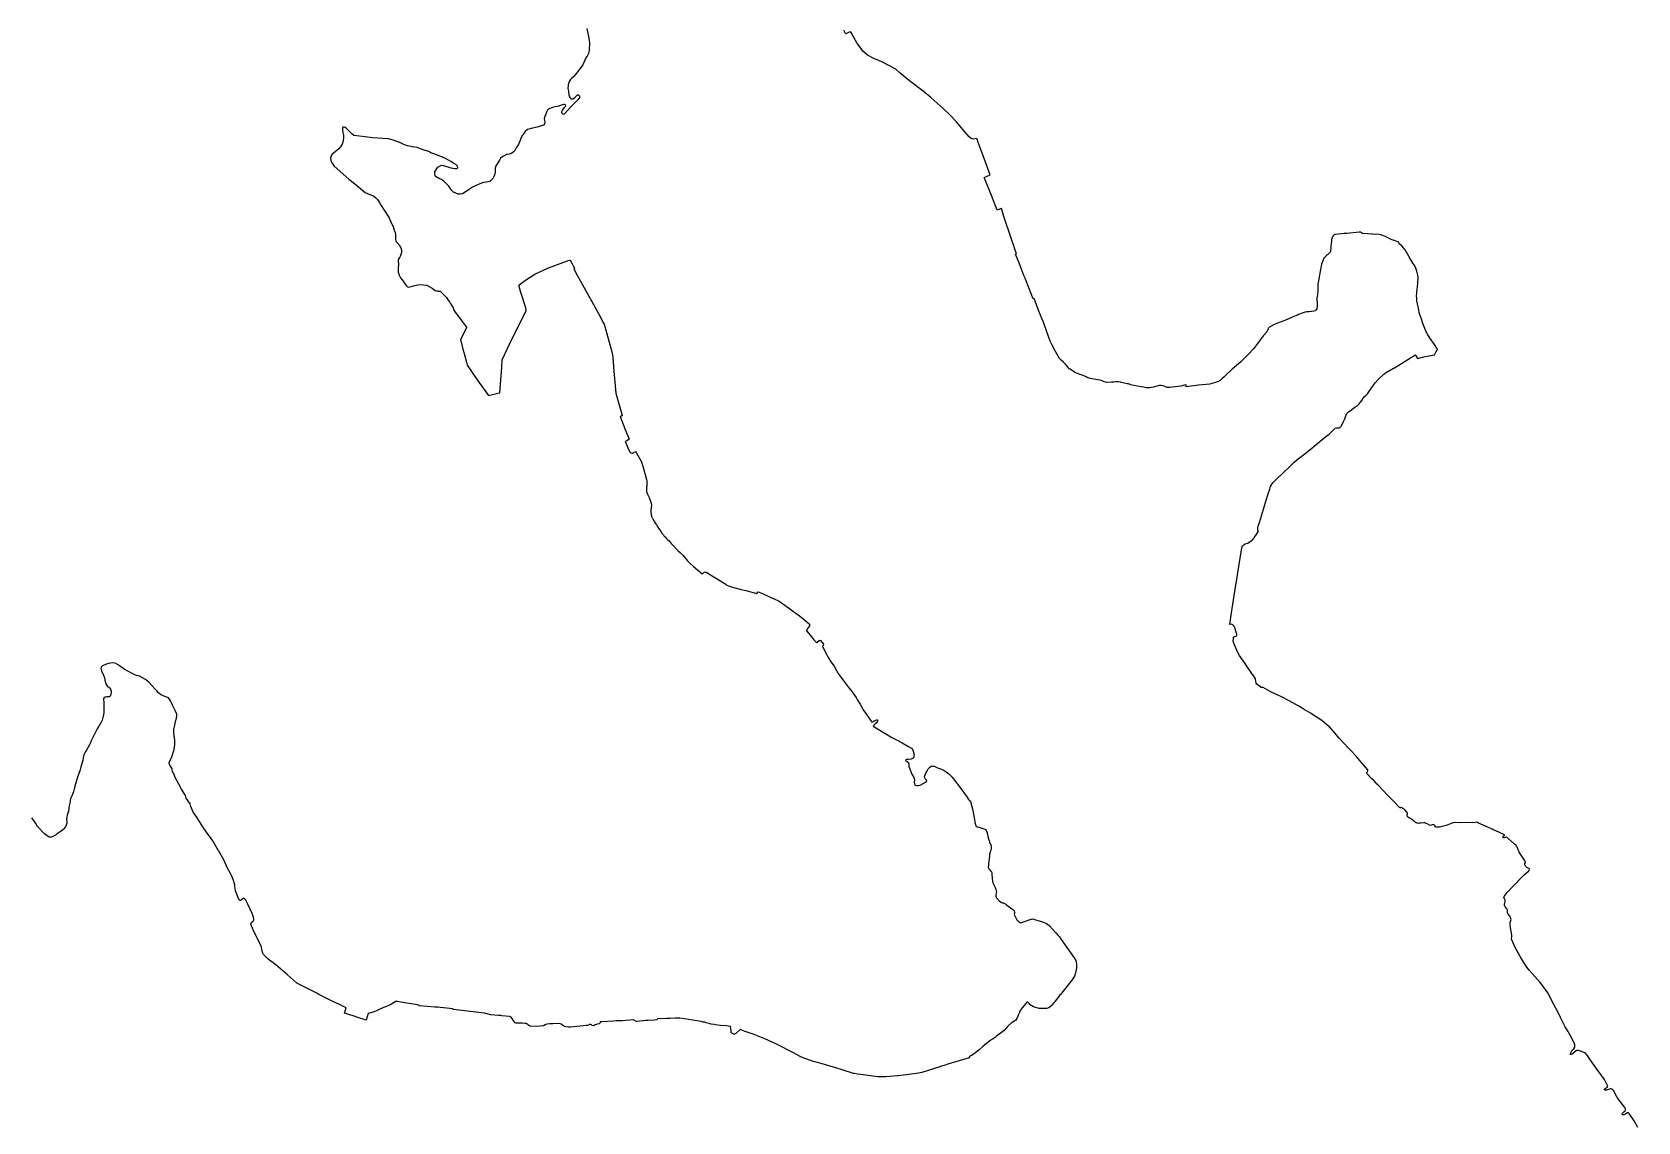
# Model space of a CAD drawing. Header units: inches. Extents: x 1341578 to 1502124, y 557203 to 748561.
# Drawn here: x 1472535 to 1475937, y 601090 to 603398 of the extents above; entities that cross this region are included whole.
import ezdxf

# ---------------------------------------------------------------- set-up
doc = ezdxf.new("R2010")
doc.units = ezdxf.units.IN
doc.header["$MEASUREMENT"] = 0
doc.layers.add('Zipcode', color=7, linetype='Continuous')

msp = doc.modelspace()

# ---------------------------------------------------------------- linework, layer by layer
at = {"layer": 'Zipcode'}
for points in [[(1473710.2, 603406.1), (1473712.2, 603396), (1473714, 603388.9), (1473715, 603381.1), (1473715.7, 603373.8), (1473715.4, 603361.2), (1473714.2, 603354.3), (1473711, 603347.5), (1473707.8, 603343.4), (1473705.9, 603338.9), (1473701.7, 603329.1), (1473696.3, 603321.2), (1473682.9, 603304.4), (1473678.1, 603300.3), (1473676.6, 603298.7), (1473675.5, 603297.5), (1473673.7, 603294.5), (1473671.8, 603290.8), (1473671.7, 603290.7), (1473670.5, 603285.9), (1473670.2, 603278.7), (1473671.1, 603273), (1473672.1, 603265.3), (1473673.8, 603260.8), (1473675, 603259), (1473676.1, 603257.9), (1473677.2, 603257.2), (1473678.8, 603256.7), (1473680.7, 603256.6), (1473682.3, 603257.4), (1473685.1, 603259.8), (1473688.9, 603263.9), (1473690.2, 603265.1), (1473691.7, 603265.5), (1473692.8, 603265.4), (1473694.1, 603264), (1473694.7, 603262.3), (1473694.7, 603259.6), (1473691.3, 603255.1), (1473676, 603239.4), (1473663.9, 603226), (1473662.1, 603224.6), (1473660.8, 603223.9), (1473659.7, 603224.3), (1473658, 603225.9), (1473657.3, 603228), (1473657.8, 603230.8), (1473658.7, 603232.7), (1473664, 603239), (1473665.1, 603240.5), (1473665.5, 603241.8), (1473665.4, 603242.9), (1473664.8, 603244), (1473663.5, 603244.8), (1473663, 603244.8), (1473661.7, 603244.9), (1473658.7, 603244.2), (1473655.8, 603243.2), (1473650.8, 603241.6), (1473640, 603239.4), (1473637.8, 603238.7), (1473636.1, 603238.1), (1473632.2, 603236.4), (1473629.3, 603234.9), (1473626.7, 603232.6), (1473624.7, 603228.7), (1473623.6, 603224.2), (1473621.4, 603219.2), (1473620.2, 603215.1), (1473620.5, 603211.2), (1473621.3, 603208.1), (1473620.7, 603203.9), (1473618.8, 603200.9), (1473607.9, 603197.3), (1473599, 603195.7), (1473595, 603194.6), (1473584.8, 603191.6), (1473579.5, 603187.6), (1473574.5, 603180.4), (1473573.6, 603179.2), (1473570.6, 603173), (1473568.2, 603167), (1473566.2, 603162.3), (1473565.4, 603160.2), (1473560.8, 603152.8), (1473559.4, 603150.5), (1473557, 603145.9), (1473551.7, 603141.5), (1473546.5, 603140), (1473540, 603139.2), (1473532.3, 603135.1), (1473527.3, 603131.1), (1473525.1, 603127.1), (1473517.5, 603114.7), (1473516.1, 603109.9), (1473515.9, 603104.4), (1473515.9, 603101.6), (1473515.9, 603101.3), (1473515.1, 603097), (1473514.2, 603093.5), (1473511, 603088.4), (1473505.5, 603082.5), (1473500.9, 603081), (1473497.4, 603080.6), (1473496.8, 603080.6), (1473491.4, 603079.9), (1473483.8, 603077), (1473477.3, 603074.3), (1473468.3, 603069.9), (1473463.9, 603067.1), (1473460.1, 603064.2), (1473456.8, 603061.8), (1473447.1, 603055.7), (1473441.9, 603054.9), (1473437.5, 603055.1), (1473427.8, 603058.9), (1473423.6, 603063.3), (1473420.8, 603067.5), (1473417.6, 603072.1), (1473414.7, 603075.5), (1473406.6, 603083), (1473402.1, 603085.8), (1473397.9, 603087.8), (1473396.1, 603088.8), (1473394.2, 603089.8), (1473391.4, 603091.6), (1473389.2, 603093.9), (1473388.3, 603097), (1473388.5, 603102), (1473394.5, 603112.5), (1473402.2, 603116.3), (1473405.7, 603115.9), (1473406.6, 603115.8), (1473422.5, 603110.8), (1473430.7, 603109.4), (1473434.7, 603109.5), (1473436.4, 603110.3), (1473437.3, 603111.7), (1473436.1, 603114.3), (1473432.9, 603117.5), (1473428.1, 603120.9), (1473422.5, 603124.1), (1473417.3, 603127), (1473410.9, 603130.2), (1473405.8, 603132.9), (1473401.2, 603134.9), (1473388, 603139.8), (1473380, 603142.8), (1473375.3, 603145), (1473368.1, 603147.5), (1473357.9, 603150.8), (1473350.8, 603153.6), (1473345.3, 603154.5), (1473340.1, 603155.4), (1473339, 603155.7), (1473330.4, 603157.6), (1473322.3, 603160.3), (1473313.9, 603164.4), (1473313.6, 603164.2), (1473300.2, 603169.5), (1473290.2, 603172.1), (1473288.9, 603172.2), (1473268.3, 603173.3), (1473256.3, 603174), (1473240.9, 603176.2), (1473216.4, 603179.5), (1473212.7, 603182.5), (1473211.5, 603183.7), (1473209.1, 603186.4), (1473201.6, 603193.6), (1473200.4, 603195), (1473198.5, 603196), (1473197.2, 603196.6), (1473196.4, 603196.9), (1473193.7, 603196.6), (1473192.4, 603194.9), (1473192.4, 603191.2), (1473193.5, 603185.8), (1473194.5, 603179.6), (1473194.8, 603175), (1473193.9, 603168), (1473191.8, 603161.1), (1473188.4, 603155.1), (1473184.8, 603150.9), (1473180.9, 603147.7), (1473170.3, 603139.2), (1473169, 603136.9), (1473167.5, 603132.1), (1473167.8, 603125.9), (1473170.5, 603120.7), (1473174.8, 603114.4), (1473206.2, 603087.1), (1473212, 603082.2), (1473222.9, 603073.3), (1473235.5, 603062.9), (1473236.5, 603062), (1473240.6, 603058.6), (1473259, 603050.9), (1473263.5, 603047.4), (1473266.7, 603043.9), (1473271.6, 603036), (1473272.6, 603034.4), (1473273.3, 603033.2), (1473291.4, 603005.1), (1473291.7, 603004.5), (1473292.4, 603002.7), (1473298.1, 602989.9), (1473299.7, 602986.2), (1473302.4, 602978.9), (1473304.1, 602973.9), (1473304.8, 602969.4), (1473305, 602967.9), (1473305.1, 602961.9), (1473304.8, 602959.2), (1473305.5, 602955.8), (1473307.2, 602953), (1473310.1, 602950.5), (1473313, 602947.5), (1473315.5, 602943), (1473316.8, 602939.3), (1473317.4, 602936), (1473317.6, 602932.7), (1473317.3, 602930.3), (1473317.2, 602929.5), (1473316.4, 602927), (1473314.7, 602923), (1473313.9, 602921.6), (1473313.3, 602920.6), (1473311.1, 602917.2), (1473310.7, 602916), (1473310.8, 602913.9), (1473311.2, 602905.8), (1473311.3, 602905), (1473310.5, 602899.1), (1473310.6, 602890), (1473312.5, 602883.1), (1473315.3, 602878.1), (1473319, 602873.4), (1473323.9, 602866.6), (1473327.5, 602861.6), (1473330.7, 602858.7), (1473333.3, 602858.2), (1473342.8, 602860.5), (1473351.8, 602862.6), (1473357.2, 602863.9), (1473371.3, 602862), (1473382.4, 602855.9), (1473388.7, 602851), (1473392.2, 602849.9), (1473393.3, 602849.8), (1473399.9, 602849.2), (1473400.5, 602848.6), (1473409.4, 602839.8), (1473412.8, 602836.3), (1473415, 602832.6), (1473416.5, 602830.6), (1473419.1, 602827), (1473419.8, 602826.2), (1473420.8, 602825.1), (1473423.5, 602820.1), (1473426.9, 602813.9), (1473428.7, 602809), (1473430.1, 602807.1), (1473452.4, 602777.1), (1473455.1, 602773.6), (1473455.6, 602772.9), (1473442.3, 602746.2), (1473448.2, 602724.5), (1473450.1, 602717.5), (1473455, 602699.5), (1473456.5, 602693.7), (1473456.9, 602693.1), (1473464.7, 602681.5), (1473467.7, 602677.1), (1473469, 602675.1), (1473481.4, 602657), (1473501.7, 602628.9), (1473521.9, 602633.3), (1473521.9, 602633.3), (1473526.1, 602634.2), (1473526.1, 602634.3), (1473529.9, 602688.4), (1473531.1, 602704.3), (1473546.5, 602737.3), (1473580.7, 602807.1), (1473581.6, 602809.2), (1473580.7, 602814.4), (1473570.8, 602846.4), (1473567.2, 602859.3), (1473566.8, 602861.2), (1473567, 602862.7), (1473580.1, 602872.8), (1473600.1, 602885.7), (1473629.3, 602898.8), (1473669.1, 602913.5), (1473670.9, 602914.2), (1473673.9, 602915.4), (1473675.2, 602915.2), (1473678.4, 602908.6), (1473682.6, 602900.2), (1473684, 602898.1), (1473683.1, 602897), (1473682.7, 602896.5), (1473690.4, 602882.2), (1473693.3, 602876.9), (1473738.3, 602795.6), (1473744.5, 602784), (1473747.1, 602779.5), (1473762.3, 602724.1), (1473764.8, 602715), (1473765.3, 602708.9), (1473767.5, 602680), (1473772, 602633.6), (1473778, 602611.1), (1473779.3, 602606.7), (1473785.2, 602586.1), (1473785.3, 602585.8), (1473781.2, 602583.9), (1473781.1, 602583.9), (1473791.8, 602556.6), (1473797.1, 602543), (1473799.8, 602536.2), (1473798.5, 602535.2), (1473797.6, 602534.4), (1473794.8, 602532.7), (1473791.5, 602531.3), (1473794.1, 602524.5), (1473796.9, 602517.5), (1473800.9, 602509.8), (1473803.2, 602506.9), (1473805.5, 602506.4), (1473806.9, 602506.7), (1473808.4, 602507.1), (1473813.3, 602510.2), (1473814.7, 602508), (1473825.4, 602489.4), (1473828.8, 602478.6), (1473836.4, 602450.7), (1473837.1, 602448), (1473837.3, 602442.2), (1473837.1, 602435.6), (1473837, 602435.3), (1473836.5, 602429.8), (1473836.9, 602425.4), (1473839.1, 602419.8), (1473842, 602412.2), (1473846.4, 602400.4), (1473847, 602396.6), (1473847.4, 602394), (1473846.9, 602392.7), (1473846.5, 602390.4), (1473846.4, 602389.9), (1473845.6, 602386.6), (1473845.6, 602382.1), (1473846.5, 602375.6), (1473848.3, 602370.7), (1473848.6, 602370.1), (1473852.2, 602363.4), (1473852.5, 602362.8), (1473856, 602357.2), (1473857.7, 602354.7), (1473859.6, 602351.5), (1473862.1, 602347.9), (1473863.8, 602345.4), (1473866.1, 602341.8), (1473869.1, 602337.1), (1473869.6, 602336.4), (1473872.4, 602333.1), (1473874.3, 602330.9), (1473875.9, 602328.9), (1473878.6, 602326.5), (1473881.4, 602323.8), (1473884.5, 602320.4), (1473889.2, 602315), (1473904, 602299.7), (1473908.2, 602295.7), (1473909.4, 602294.5), (1473912.3, 602291.5), (1473913.6, 602290.1), (1473923.3, 602278.4), (1473928.3, 602273.5), (1473936, 602266.4), (1473948.7, 602255.6), (1473951.2, 602253.8), (1473954.2, 602251.5), (1473955.7, 602251.2), (1473957.3, 602253.1), (1473958.3, 602254.2), (1473958.8, 602254.7), (1473961, 602255.1), (1473963.2, 602254.7), (1473984.7, 602240.9), (1473988.5, 602238.5), (1473993.8, 602235.3), (1474004.4, 602228.9), (1474007.2, 602227), (1474010.4, 602225.5), (1474018.8, 602222.7), (1474037, 602218), (1474043.4, 602216.3), (1474047.9, 602215.2), (1474070, 602209.5), (1474070.3, 602209.4), (1474072.7, 602212.2), (1474072.8, 602212.3), (1474073.3, 602212.5), (1474075.7, 602211.7), (1474082.2, 602209), (1474100.2, 602201), (1474104.8, 602198.9), (1474105.4, 602198.6), (1474117.4, 602192.6), (1474129.6, 602184.5), (1474151.1, 602169), (1474153, 602167.5), (1474157.7, 602163.8), (1474171.1, 602153.2), (1474182.3, 602144.4), (1474182.2, 602143.6), (1474181.7, 602140.9), (1474178.7, 602135.6), (1474175.3, 602131), (1474175.8, 602130.4), (1474186.9, 602116.4), (1474191.3, 602111.1), (1474194.5, 602107.3), (1474194.9, 602106.8), (1474197.5, 602105.6), (1474203.5, 602110.6), (1474205, 602109.6), (1474211.7, 602102.1), (1474212, 602101.2), (1474212.2, 602100.4), (1474209.2, 602097.4), (1474209.9, 602095), (1474211.4, 602092.9), (1474218.8, 602079), (1474221.1, 602075.3), (1474223.3, 602071.2), (1474224.3, 602069.4), (1474226, 602066.5), (1474227.3, 602064.2), (1474234.1, 602055.2), (1474239.4, 602046), (1474242.2, 602041), (1474242.9, 602039.9), (1474247.3, 602034), (1474255, 602023.8), (1474265.6, 602009.7), (1474269.8, 602004.1), (1474273.5, 601999.1), (1474273.6, 601999.1), (1474280.9, 601988.8), (1474283.2, 601985), (1474286.6, 601979.3), (1474289.2, 601975.1), (1474293.8, 601967.1), (1474295.8, 601963), (1474301.6, 601954.8), (1474309.3, 601943.4), (1474312.6, 601938.5), (1474313, 601938.1), (1474314.3, 601936.9), (1474317.1, 601937.8), (1474320.4, 601940), (1474323.8, 601941.7), (1474326.3, 601941.6), (1474326.9, 601940.4), (1474325.5, 601937.2), (1474324.1, 601935.3), (1474321.4, 601933.1), (1474318.2, 601930.4), (1474316.6, 601928.5), (1474327.2, 601922), (1474331, 601919.6), (1474336.6, 601916.2), (1474345.1, 601911), (1474356.2, 601904.2), (1474365.1, 601899.8), (1474371.2, 601896.8), (1474371.5, 601896.6), (1474378.6, 601893.1), (1474390.6, 601885.6), (1474398.1, 601881.8), (1474399.9, 601878.9), (1474401.5, 601875), (1474403, 601871.2), (1474403.2, 601869.9), (1474403.3, 601868.5), (1474403.5, 601867.3), (1474403.3, 601864.5), (1474402.2, 601861.2), (1474400.7, 601860), (1474400.1, 601859.4), (1474397.2, 601858.5), (1474391, 601857.7), (1474387.2, 601857.3), (1474385.8, 601856.6), (1474385.3, 601856), (1474386.3, 601855.3), (1474388.8, 601853.4), (1474391.4, 601850), (1474392.2, 601847.4), (1474392.7, 601842.8), (1474393.9, 601839.3), (1474398.6, 601826.4), (1474402.6, 601820.7), (1474403.5, 601817.5), (1474404.1, 601813.5), (1474403.9, 601809.3), (1474404.2, 601805.8), (1474405.4, 601803.2), (1474408.4, 601802.2), (1474412, 601802.6), (1474416.5, 601803.5), (1474427.8, 601809.8), (1474430.5, 601811.7), (1474430, 601814.1), (1474427.7, 601816.2), (1474426.1, 601818.5), (1474425.7, 601821.3), (1474427, 601825.4), (1474429, 601830.1), (1474431.8, 601835.3), (1474433.6, 601837.6), (1474436.6, 601841.5), (1474439.7, 601843.6), (1474442.1, 601843.9), (1474443.6, 601843.6), (1474445.4, 601843.2), (1474447.7, 601842.7), (1474453.1, 601840.1), (1474461.4, 601837.4), (1474467.3, 601834.2), (1474467.4, 601834.1), (1474471.2, 601831.6), (1474477.3, 601827.5), (1474480.3, 601824.7), (1474484.2, 601820), (1474504.9, 601793.1), (1474511.1, 601784.2), (1474514.3, 601779.7), (1474518.9, 601773.1), (1474522, 601769.9), (1474523.6, 601766.5), (1474524.5, 601763.2), (1474527.1, 601753.1), (1474531, 601733.8), (1474531.5, 601730.9), (1474532.6, 601724.4), (1474532.9, 601722.2), (1474534.3, 601717.1), (1474535.5, 601715.7), (1474535.5, 601715.6), (1474536.5, 601715.2), (1474537.8, 601715.1), (1474541.4, 601714.5), (1474546.9, 601712.5), (1474553.1, 601710.3), (1474554.7, 601709), (1474556.1, 601707.2), (1474557.5, 601704.3), (1474558.9, 601699.4), (1474560.1, 601694.8), (1474561.5, 601689.5), (1474562.4, 601686.1), (1474563.2, 601682.4), (1474564.2, 601679.9), (1474566, 601676.7), (1474566.1, 601676.7), (1474567.1, 601673.8), (1474567.1, 601672.4), (1474566.8, 601669.1), (1474565.8, 601664.6), (1474564.9, 601662.2), (1474564.1, 601659.1), (1474563.3, 601657), (1474563, 601653.5), (1474562.7, 601647.8), (1474562.1, 601642.4), (1474561.3, 601637.2), (1474560.9, 601632.9), (1474560.7, 601629.8), (1474561.3, 601627.1), (1474562.2, 601625.8), (1474563.2, 601624.4), (1474565.5, 601622), (1474565.6, 601621.8), (1474567.6, 601619.4), (1474568.3, 601616.5), (1474568.4, 601613.5), (1474569.5, 601599.6), (1474570.7, 601596.2), (1474573.9, 601589.3), (1474575.2, 601586.6), (1474576.1, 601584.4), (1474576.8, 601582.8), (1474577.7, 601579.1), (1474577.9, 601578.3), (1474577.7, 601574.6), (1474576.8, 601571.5), (1474576.4, 601570), (1474576.8, 601567.4), (1474578.4, 601564.4), (1474583.5, 601558.3), (1474588.6, 601554.5), (1474590.9, 601554.3), (1474593.2, 601553.8), (1474593.9, 601553.4), (1474596.6, 601552), (1474597.9, 601551), (1474599.3, 601549.9), (1474608, 601543.2), (1474611.8, 601540.4), (1474612.8, 601539.6), (1474615.9, 601536.9), (1474616.3, 601534.2), (1474616, 601531.5), (1474615.8, 601529.2), (1474616.1, 601527.6), (1474617.9, 601525), (1474619.9, 601521.1), (1474621.4, 601518), (1474623.9, 601514.9), (1474625.2, 601514), (1474626.4, 601513.2), (1474626.7, 601513), (1474629.8, 601511.8), (1474633.5, 601513.2), (1474653.9, 601519.8), (1474656.5, 601519.5), (1474677.7, 601513), (1474683.8, 601510.5), (1474686.8, 601508.4), (1474689.4, 601505.8), (1474703.6, 601490.7), (1474709, 601485.1), (1474711.4, 601481.7), (1474715, 601476.7), (1474734.3, 601449.6), (1474742.5, 601437.4), (1474745.2, 601433.4), (1474746.7, 601429.5), (1474747.6, 601422.7), (1474747.6, 601416.2), (1474746.2, 601408.6), (1474745.4, 601406.1), (1474743.1, 601398.9), (1474737.4, 601389.9), (1474722.2, 601370.5), (1474713.6, 601360.1), (1474712.6, 601358.9), (1474710.3, 601355.8), (1474702.6, 601345.5), (1474695.4, 601337.2), (1474695.4, 601337.1), (1474693.2, 601335.4), (1474689, 601331.9), (1474684.1, 601330), (1474668.8, 601330.4), (1474656.4, 601333.5), (1474649.5, 601337.7), (1474646.8, 601341.2), (1474646.3, 601341.8), (1474645.4, 601342.8), (1474644.3, 601343.5), (1474643.5, 601343.5), (1474642.6, 601343.3), (1474641.8, 601342.8), (1474640.8, 601341.7), (1474632.5, 601331.9), (1474628.5, 601326), (1474626.7, 601322), (1474625.4, 601319.2), (1474625.3, 601319), (1474624.3, 601315.8), (1474623.6, 601313.8), (1474621, 601308.8), (1474619, 601305.3), (1474611.1, 601300.7), (1474610.8, 601300.5), (1474602, 601292.6), (1474594.3, 601283.8), (1474578.2, 601271.3), (1474575.2, 601269), (1474569.6, 601265.4), (1474563.6, 601261.5), (1474561.6, 601259.8), (1474561.2, 601259.5), (1474557.5, 601256.5), (1474553.4, 601253.1), (1474549.5, 601249.9), (1474541.7, 601242.8), (1474528.7, 601232.9), (1474520.4, 601227.5), (1474520.7, 601226.2), (1474520.6, 601225.6), (1474520.1, 601225.4), (1474474.9, 601212.2), (1474467.5, 601209.8), (1474461.6, 601207.9), (1474456, 601206.1), (1474420.2, 601194.5), (1474412.8, 601193.5), (1474386.6, 601190), (1474380.9, 601189.3), (1474369.5, 601187.9), (1474368.2, 601187.7), (1474343.9, 601185.7), (1474326.5, 601185.5), (1474295.7, 601190), (1474290.9, 601190.4), (1474283.9, 601190.9), (1474277.3, 601192.2), (1474276.5, 601192.4), (1474275.5, 601192.6), (1474273.1, 601193.4), (1474253.5, 601199.9), (1474237.5, 601204.7), (1474206.8, 601213.5), (1474195.9, 601216.3), (1474190.4, 601217.8), (1474188, 601218.4), (1474169.8, 601225.2), (1474162.3, 601228.4), (1474148, 601236.3), (1474139.9, 601240.5), (1474133.8, 601243.6), (1474127.5, 601246.9), (1474110.4, 601255.6), (1474087.4, 601266), (1474073.5, 601271.8), (1474066.3, 601274.4), (1474060.4, 601276.5), (1474056.5, 601278), (1474046, 601281.8), (1474038.6, 601284.6), (1474036.1, 601285.6), (1474035.1, 601285.7), (1474025.9, 601277.6), (1474023.2, 601275.7), (1474021.3, 601276.1), (1474020.1, 601276.3), (1474017.5, 601277.7), (1474015.8, 601278.7), (1474016.3, 601282.1), (1474015.6, 601288.5), (1474014.7, 601291.9), (1474000.6, 601294.1), (1473998.6, 601293.4), (1473983.2, 601295.5), (1473979.8, 601296.1), (1473974, 601297.2), (1473971.9, 601297.6), (1473963.4, 601299.7), (1473960, 601301), (1473957, 601301.6), (1473952.4, 601302.4), (1473934.6, 601305.6), (1473907.3, 601309.7), (1473897.5, 601309.7), (1473886.3, 601309.2), (1473880.1, 601309), (1473860.5, 601308.2), (1473859.7, 601308.2), (1473859.3, 601307.2), (1473858.8, 601306.1), (1473853.9, 601305.8), (1473840.1, 601304.9), (1473838.7, 601304.8), (1473837.9, 601304.8), (1473834.3, 601304.6), (1473830.3, 601304.3), (1473829.2, 601304.2), (1473815.3, 601302.9), (1473811.4, 601304.7), (1473810.4, 601305.4), (1473809.1, 601306.3), (1473785.2, 601304.4), (1473782, 601304.3), (1473779.3, 601304.3), (1473776.6, 601304.2), (1473776.1, 601304.2), (1473772.4, 601304.1), (1473766.6, 601303.7), (1473742, 601302.2), (1473738.8, 601302), (1473738.6, 601301.6), (1473738.2, 601301.1), (1473738.4, 601300.4), (1473738.2, 601300.1), (1473736.2, 601298), (1473732.5, 601296.8), (1473730.6, 601296.2), (1473727.7, 601295.4), (1473725.9, 601294.3), (1473724, 601293.6), (1473721.7, 601294.2), (1473719.9, 601295.3), (1473717.8, 601296.5), (1473716.7, 601296.7), (1473714.9, 601295.6), (1473712, 601294.5), (1473708.6, 601293.9), (1473688.8, 601292.1), (1473682.9, 601291.6), (1473675.7, 601291), (1473671.1, 601290.9), (1473666.3, 601291.4), (1473662.7, 601292.1), (1473659.2, 601294), (1473656, 601296.9), (1473652.5, 601298.4), (1473638, 601297.8), (1473632.2, 601297.5), (1473625.7, 601297.2), (1473623.3, 601296.6), (1473621.9, 601295.9), (1473618.3, 601293.8), (1473603.2, 601291.8), (1473589.7, 601292.9), (1473587.3, 601294.1), (1473586.2, 601295.4), (1473585.9, 601295.6), (1473581.4, 601298.3), (1473579, 601298.4), (1473573, 601298.8), (1473560.8, 601298.8), (1473558.4, 601299.6), (1473556.2, 601302.7), (1473554.5, 601305.6), (1473552.3, 601308.7), (1473549.7, 601311.6), (1473546.7, 601313.4), (1473530.3, 601315), (1473528.2, 601315.1), (1473523.2, 601315.5), (1473515.3, 601316), (1473507, 601317.1), (1473493.2, 601320.3), (1473463, 601324), (1473462.6, 601324), (1473457.5, 601324.6), (1473427, 601328), (1473427.1, 601329.7), (1473399.8, 601332.4), (1473394.7, 601332.8), (1473388.3, 601333.3), (1473355.6, 601335.8), (1473355.2, 601336.8), (1473351.6, 601337.9), (1473334.2, 601340.9), (1473328.8, 601341.8), (1473312.2, 601344.6), (1473308.2, 601345.2), (1473305, 601344.8), (1473302.2, 601342.9), (1473296.8, 601339.6), (1473292, 601337.4), (1473285.7, 601334.6), (1473279.8, 601332.1), (1473266, 601326.3), (1473260, 601323.4), (1473247.3, 601319.5), (1473246.9, 601319.4), (1473244.9, 601312.9), (1473242.7, 601305.7), (1473223.3, 601311.9), (1473217.3, 601313.8), (1473196.8, 601320.4), (1473200.4, 601331.9), (1473191.8, 601335.9), (1473186.1, 601338.5), (1473172.2, 601345), (1473142.7, 601360.2), (1473138.1, 601362.6), (1473120.1, 601371.8), (1473097.5, 601383), (1473095.4, 601384.6), (1473076.1, 601401.6), (1473051.1, 601422.9), (1473035.5, 601434.6), (1473032.1, 601437.6), (1473025.5, 601444.8), (1473023.7, 601447.3), (1473022.4, 601451.6), (1473022, 601455.5), (1473020.8, 601460.2), (1473018.2, 601466.9), (1473005.6, 601492.1), (1473000.2, 601505.2), (1472998.8, 601509.4), (1472999.2, 601512), (1473001.4, 601513.8), (1473003.2, 601515.2), (1473004.2, 601516.8), (1473004.6, 601519), (1473003.8, 601523.6), (1473003.4, 601525.5), (1473001.1, 601531.6), (1472992.3, 601551.4), (1472988.5, 601558.6), (1472987.8, 601559.6), (1472987.5, 601560), (1472986, 601562.2), (1472984.2, 601563.5), (1472983.1, 601564.2), (1472982, 601563.2), (1472977.7, 601560), (1472976.8, 601559.3), (1472974.8, 601559.3), (1472974.1, 601560.2), (1472972.3, 601563.4), (1472966.1, 601579.2), (1472965.5, 601583.6), (1472964.5, 601590.8), (1472964.3, 601592.4), (1472960.9, 601603.6), (1472958.1, 601610.7), (1472956, 601614.8), (1472948.4, 601628.5), (1472941.6, 601644.8), (1472930.7, 601663.5), (1472930.2, 601664.3), (1472927.4, 601669.1), (1472917.6, 601685.6), (1472911, 601695.3), (1472906.1, 601701.9), (1472903, 601706.1), (1472900.5, 601709.5), (1472886.1, 601731.9), (1472883.1, 601736.4), (1472880.3, 601740.7), (1472876.4, 601746.4), (1472871.2, 601757.9), (1472870.1, 601763.9), (1472861.6, 601775.4), (1472860.3, 601781), (1472857.3, 601785.3), (1472851.5, 601794.6), (1472845.3, 601806.9), (1472838.5, 601819.5), (1472836.5, 601823.7), (1472833.7, 601829.9), (1472832.8, 601831.8), (1472831.7, 601836.9), (1472831.2, 601839.4), (1472829.7, 601841.7), (1472826.9, 601845.7), (1472825.7, 601849.5), (1472826.4, 601853.2), (1472829, 601858.6), (1472831.3, 601863.5), (1472835.7, 601878.5), (1472837, 601883.4), (1472837.4, 601887.8), (1472837.3, 601893.4), (1472837.1, 601899.2), (1472836.3, 601906), (1472835.6, 601914.3), (1472835.6, 601921.5), (1472837.3, 601930.6), (1472838.7, 601937.9), (1472841.2, 601945.4), (1472842, 601950.4), (1472841.6, 601954), (1472839.2, 601959.1), (1472837.9, 601961.7), (1472832.8, 601972.5), (1472831, 601976.2), (1472828.3, 601981.8), (1472827.2, 601984.2), (1472826.9, 601984.7), (1472823.8, 601987.9), (1472818.2, 601990.6), (1472812.6, 601992.5), (1472807, 601995.2), (1472803.6, 601998.2), (1472802.4, 601999.3), (1472799, 602003.1), (1472795.5, 602006.9), (1472789.1, 602013.7), (1472782.1, 602021.1), (1472775.3, 602027.2), (1472762.7, 602034), (1472760, 602034.7), (1472756.4, 602035.5), (1472754, 602036.5), (1472748.2, 602038.9), (1472737.8, 602044.4), (1472730.1, 602049.2), (1472720.2, 602055.7), (1472715.8, 602058.8), (1472710.8, 602061.6), (1472705.3, 602062.4), (1472697.2, 602061), (1472690.3, 602058.9), (1472684, 602055.7), (1472681.3, 602052.9), (1472680.4, 602050.2), (1472681.1, 602047.7), (1472682.1, 602045.8), (1472682.3, 602045.3), (1472686.6, 602036.2), (1472688.2, 602030.8), (1472689.1, 602027.1), (1472689.5, 602025.5), (1472690.3, 602020.8), (1472691.3, 602018.4), (1472692.1, 602016.3), (1472695.1, 602012.4), (1472697.4, 602010.6), (1472700.1, 602008.5), (1472701.5, 602006.4), (1472702.3, 602002.6), (1472702.4, 601999.2), (1472702.1, 601995.2), (1472700.6, 601991.6), (1472698.8, 601990.6), (1472693.4, 601990.2), (1472690, 601989.8), (1472687.9, 601988.8), (1472687.7, 601988.7), (1472686.5, 601987.1), (1472687.2, 601976.4), (1472687, 601956.4), (1472686.3, 601953.2), (1472685, 601946.3), (1472683.3, 601940.6), (1472682.7, 601939.4), (1472679.9, 601934), (1472678.1, 601931.2), (1472676.2, 601928.3), (1472673.2, 601922.3), (1472670.3, 601917.1), (1472667, 601911.3), (1472664.8, 601906.7), (1472661.8, 601900.1), (1472659.8, 601895.7), (1472659.2, 601894.4), (1472656.5, 601888.9), (1472650.6, 601877.3), (1472647.7, 601873), (1472644.9, 601867.7), (1472643.3, 601861.3), (1472642.6, 601855.3), (1472638.5, 601841.8), (1472636.8, 601835.9), (1472631.1, 601820.3), (1472625.9, 601801), (1472624.2, 601794.5), (1472622.8, 601789.1), (1472620.9, 601783.9), (1472620.7, 601783.5), (1472618.8, 601779.5), (1472617, 601775.9), (1472616.5, 601774.8), (1472615.5, 601769.9), (1472614.8, 601765.7), (1472614.7, 601764.8), (1472613.9, 601759.4), (1472613.2, 601754.2), (1472612.1, 601748), (1472610.8, 601744.2), (1472609.1, 601739.5), (1472608.3, 601735.3), (1472608.2, 601730.5), (1472608.6, 601725.3), (1472608.4, 601723), (1472608.2, 601720.6), (1472606.6, 601716.5), (1472602.5, 601710.8), (1472600.1, 601708.8), (1472597, 601706.6), (1472594.2, 601704.6), (1472590, 601701.7), (1472586.5, 601699), (1472580.1, 601695), (1472576.1, 601693.4), (1472573.6, 601693.1), (1472571.3, 601693.2), (1472569, 601694.2), (1472564.2, 601697.9), (1472561, 601700.3), (1472546.7, 601716), (1472542.9, 601721.9), (1472538.3, 601728.9), (1472534.5, 601734.2)], [(1474267.5, 603398.9), (1474259.2, 603394.6), (1474258.2, 603395.1), (1474258, 603395.5), (1474254.8, 603402.3)], [(1475936.9, 601078), (1475929, 601092), (1475918.7, 601107.9), (1475916.9, 601108.9), (1475915.1, 601109), (1475913, 601108), (1475910, 601106.4), (1475907.4, 601105.3), (1475905.4, 601105), (1475903.9, 601105.4), (1475903.4, 601106.3), (1475904.2, 601108.3), (1475905.7, 601110.2), (1475907.9, 601112.1), (1475909.9, 601113.7), (1475910.8, 601115.1), (1475910.7, 601117.4), (1475909.5, 601120.2), (1475901.8, 601130.7), (1475897.4, 601136.4), (1475894.1, 601140.7), (1475893.2, 601141.9), (1475885.2, 601156.2), (1475883.8, 601158), (1475881.9, 601159.7), (1475880.4, 601160.1), (1475879.1, 601159.9), (1475870.1, 601156.9), (1475867.5, 601156.9), (1475866.3, 601157.9), (1475866.4, 601159.3), (1475867.5, 601160.5), (1475869.8, 601162.3), (1475871.7, 601163.5), (1475873.3, 601165.7), (1475866.4, 601179.7), (1475848.5, 601203.6), (1475835.3, 601223.2), (1475830.1, 601230.9), (1475825.1, 601236.5), (1475825.1, 601236.5), (1475811.3, 601241.4), (1475810.7, 601241.5), (1475809.3, 601241.6), (1475807.5, 601241.3), (1475806.1, 601240.4), (1475797.9, 601233.8), (1475795.6, 601233), (1475794.5, 601233.1), (1475793.8, 601233.7), (1475797.8, 601242), (1475801.1, 601244.8), (1475803.1, 601248.1), (1475803.7, 601250.7), (1475803.3, 601253.6), (1475801.7, 601257.3), (1475794.5, 601272.3), (1475791.2, 601277.6), (1475788.9, 601281.3), (1475785.4, 601286.9), (1475782.9, 601291), (1475782.8, 601291.2), (1475772.7, 601311.2), (1475767.4, 601323.2), (1475754.8, 601346.5), (1475752.3, 601351.3), (1475745.9, 601363.2), (1475736.8, 601376.3), (1475730, 601385.4), (1475718.8, 601398.3), (1475706.9, 601411.2), (1475701.8, 601417.8), (1475698.5, 601422.1), (1475695.4, 601427.3), (1475687.3, 601440.7), (1475686.6, 601441.9), (1475676.2, 601461), (1475669.7, 601475.6), (1475669.5, 601477.2), (1475669.4, 601478.7), (1475669.9, 601481.1), (1475669.7, 601483.8), (1475668.9, 601491), (1475668.7, 601492.9), (1475667.4, 601501.6), (1475666.3, 601508.5), (1475666.5, 601512.4), (1475666.6, 601512.8), (1475668, 601516.5), (1475668, 601516.8), (1475668.4, 601518.8), (1475667.4, 601522.4), (1475666.4, 601524.8), (1475665.3, 601526.4), (1475665.2, 601526.5), (1475663.5, 601528.8), (1475663.4, 601528.8), (1475661.6, 601530.9), (1475660.7, 601535), (1475660.7, 601539.3), (1475660.1, 601540.5), (1475657.7, 601542.8), (1475656.5, 601544.7), (1475656.1, 601545.3), (1475654.8, 601547.4), (1475654.5, 601548.3), (1475654.6, 601550.4), (1475655, 601553.8), (1475655.7, 601556.9), (1475655.9, 601559.3), (1475655.6, 601560.2), (1475654.1, 601563.2), (1475654, 601563.3), (1475653.2, 601565.5), (1475653.4, 601567.5), (1475659.7, 601575.9), (1475671.5, 601587.6), (1475692.4, 601609.7), (1475696.2, 601613), (1475705.3, 601621.3), (1475706.8, 601622.8), (1475707.1, 601624.9), (1475706.5, 601626.4), (1475704.4, 601627.4), (1475701.9, 601629), (1475698.9, 601631.9), (1475697.1, 601634.6), (1475697.2, 601637.5), (1475698.5, 601639.5), (1475698.2, 601642.3), (1475686.7, 601659), (1475685.5, 601661.2), (1475685.1, 601662), (1475683.6, 601666), (1475681.8, 601671.2), (1475680, 601674), (1475679.2, 601675.2), (1475675.3, 601678.6), (1475672.5, 601681), (1475671.3, 601682.1), (1475659, 601692.8), (1475659, 601692.8), (1475657.4, 601692.9), (1475654.2, 601691.9), (1475652.3, 601691.9), (1475651.4, 601692.4), (1475651.1, 601692.6), (1475650.9, 601693.3), (1475651.8, 601695.1), (1475654.1, 601697.6), (1475654.2, 601697.6), (1475654.5, 601698.1), (1475634.4, 601707.1), (1475632.1, 601708.1), (1475629.5, 601709.2), (1475620.2, 601713.4), (1475599.2, 601723), (1475596.9, 601723.9), (1475594.8, 601724.8), (1475592.2, 601724.4), (1475558.4, 601723.7), (1475550.1, 601724.2), (1475546.4, 601723.3), (1475545.2, 601723.2), (1475530.5, 601717.8), (1475516.8, 601714.2), (1475510.5, 601714.3), (1475508.2, 601714.3), (1475507.7, 601716.1), (1475506.4, 601718.8), (1475504.8, 601719.5), (1475503, 601719.9), (1475501.3, 601719.5), (1475499, 601718.6), (1475496.8, 601718), (1475491.7, 601720.4), (1475488.6, 601722.1), (1475485.7, 601723.3), (1475483.3, 601723.3), (1475476.7, 601722.4), (1475473.8, 601722.5), (1475472.2, 601721.9), (1475470.4, 601722.4), (1475469.1, 601722.7), (1475467.5, 601723.7), (1475463.1, 601726.2), (1475460.5, 601729.1), (1475451, 601734.9), (1475450.4, 601735.2), (1475448.4, 601737.8), (1475448.2, 601738.4), (1475448, 601739.6), (1475448.3, 601740.5), (1475448.8, 601742.6), (1475448.8, 601743.4), (1475447.9, 601745), (1475443, 601750.9), (1475436.9, 601755.4), (1475435.4, 601755.8), (1475434.7, 601755.7), (1475434, 601755.3), (1475433.2, 601755.1), (1475433.1, 601755.1), (1475432.1, 601755.6), (1475420.4, 601767.7), (1475406.2, 601782.3), (1475386.9, 601802.9), (1475382.8, 601807.1), (1475382.6, 601807.3), (1475377.9, 601812.1), (1475377.7, 601812.3), (1475377.2, 601812.8), (1475373.6, 601816.5), (1475370.1, 601820.1), (1475367.5, 601822.8), (1475362.5, 601828.1), (1475363, 601829.9), (1475363.4, 601831.1), (1475364, 601832.3), (1475364.1, 601832.5), (1475364.5, 601833.4), (1475364.8, 601836), (1475351, 601851.8), (1475351, 601851.8), (1475339.9, 601864.6), (1475328.3, 601877.1), (1475324.8, 601880.8), (1475324, 601881.7), (1475313.2, 601893), (1475306.1, 601900.4), (1475304.2, 601902.6), (1475292.7, 601916.3), (1475283.3, 601926.6), (1475283.1, 601926.9), (1475272.2, 601936.3), (1475267.4, 601940), (1475263.7, 601942.6), (1475260.8, 601944.7), (1475247.9, 601952.7), (1475244.6, 601954.7), (1475229.6, 601963.8), (1475225.8, 601966.2), (1475218.4, 601970.9), (1475199.9, 601981), (1475180.6, 601990.7), (1475174.3, 601993.7), (1475158, 602001.6), (1475143, 602009.9), (1475140.6, 602010.2), (1475138.4, 602010.4), (1475137.8, 602010.5), (1475129.9, 602017), (1475128.4, 602019), (1475126.5, 602027.6), (1475125.8, 602029.9), (1475119, 602039.6), (1475108.4, 602055.4), (1475103.4, 602062.7), (1475099.9, 602067.8), (1475098.8, 602069.3), (1475092.9, 602078.1), (1475087, 602088.2), (1475079.4, 602107.3), (1475080.2, 602113.9), (1475080.5, 602116.8), (1475080.8, 602117.3), (1475080.9, 602117.5), (1475081.6, 602117.7), (1475086.9, 602119.5), (1475087.4, 602120.2), (1475087.3, 602121.4), (1475087, 602123.2), (1475085.8, 602127.6), (1475082.1, 602138.4), (1475080.1, 602141.5), (1475078.7, 602143), (1475077.5, 602143.4), (1475075.9, 602144), (1475073.1, 602143.4), (1475072.4, 602143.3), (1475072.4, 602143.6), (1475076.2, 602168.1), (1475086.1, 602232.1), (1475087.1, 602238.9), (1475088.6, 602248.5), (1475097.2, 602301.9), (1475098.3, 602308), (1475098.5, 602308.5), (1475099.1, 602309.8), (1475103, 602312.9), (1475104.2, 602313.9), (1475104.6, 602314.1), (1475105.7, 602314.4), (1475110.3, 602315.8), (1475115.6, 602319.2), (1475119.1, 602321.4), (1475120.3, 602322.7), (1475122.2, 602324.7), (1475122.5, 602325.2), (1475124.1, 602327.6), (1475124.6, 602328.3), (1475128.1, 602333.1), (1475133.1, 602341), (1475132.7, 602341.3), (1475132, 602341.7), (1475131.6, 602348.9), (1475132.8, 602352.1), (1475135.4, 602359.4), (1475152.6, 602415.8), (1475153.9, 602420.1), (1475157, 602430.5), (1475158.7, 602435.9), (1475159.7, 602438), (1475160.7, 602439.7), (1475164.6, 602444.5), (1475174.4, 602453.9), (1475182.7, 602461.9), (1475187.1, 602466.2), (1475197.9, 602476.6), (1475209.1, 602487.4), (1475214.5, 602492.3), (1475235, 602508.1), (1475246.3, 602516.7), (1475251.4, 602521), (1475271.7, 602537.9), (1475271.7, 602537.9), (1475278, 602543.1), (1475282.7, 602547), (1475284.8, 602548.8), (1475295.8, 602559.1), (1475298.2, 602559.8), (1475301.3, 602559.9), (1475303.8, 602559.9), (1475306.1, 602561.1), (1475306.4, 602561.3), (1475308.5, 602563.6), (1475311.5, 602568.6), (1475313.6, 602573.3), (1475315.3, 602577.5), (1475317, 602581.6), (1475317.6, 602583.3), (1475320.2, 602590.3), (1475321.5, 602592), (1475323.9, 602593.8), (1475327.2, 602596.1), (1475333.7, 602601.1), (1475338.1, 602604.5), (1475341.9, 602607), (1475346.3, 602610.9), (1475347.9, 602612.9), (1475349.4, 602614.7), (1475351.8, 602618.3), (1475355, 602622.7), (1475358.1, 602626.4), (1475361.4, 602629.5), (1475363.9, 602632.2), (1475366.7, 602636.1), (1475370.4, 602641.2), (1475373.3, 602645.4), (1475380.2, 602655.2), (1475387.4, 602662.9), (1475398.8, 602673.4), (1475400.6, 602674.8), (1475402.5, 602676.3), (1475419, 602686.4), (1475421, 602687.5), (1475430.8, 602693), (1475454.9, 602708.6), (1475456.4, 602709.3), (1475459.2, 602710.8), (1475461, 602711.4), (1475463.3, 602713), (1475464.4, 602713.8), (1475465.2, 602714.6), (1475465.5, 602714.3), (1475470, 602707.1), (1475483.7, 602710.6), (1475501.5, 602714), (1475505.7, 602714.8), (1475506.4, 602714.9), (1475509.9, 602721.6), (1475511.7, 602724.9), (1475512.6, 602726.7), (1475506.4, 602736.7), (1475496.8, 602749), (1475491.2, 602758.2), (1475489.6, 602761.3), (1475488.6, 602763.7), (1475481.5, 602780.7), (1475477.5, 602792.2), (1475475.3, 602799.7), (1475473.9, 602804.2), (1475472.6, 602809.7), (1475468.8, 602829.4), (1475468.3, 602834.4), (1475468.1, 602839.6), (1475468.4, 602844.3), (1475468.9, 602848.4), (1475469.4, 602853.3), (1475470, 602858.6), (1475471.6, 602875.4), (1475471.2, 602880.8), (1475470.1, 602886.5), (1475468.7, 602891.9), (1475466.7, 602898.2), (1475463.5, 602904.3), (1475460.2, 602908.9), (1475452.3, 602922.5), (1475444, 602936.8), (1475440.4, 602941.5), (1475436.7, 602945.3), (1475433.7, 602947.8), (1475431.5, 602950.1), (1475430.2, 602952.7), (1475428.3, 602954.1), (1475424.9, 602955.4), (1475414.4, 602959.1), (1475407.3, 602962.4), (1475402.5, 602965), (1475398.1, 602966.8), (1475392.6, 602968.6), (1475386.3, 602970), (1475380.1, 602969.6), (1475374.7, 602970.2), (1475373.4, 602970.3), (1475355.2, 602971.6), (1475353.2, 602971.9), (1475349.1, 602974.3), (1475346.4, 602974.6), (1475320.3, 602971.5), (1475314.4, 602971.5), (1475309.3, 602970.9), (1475301.7, 602970.2), (1475296.3, 602969.8), (1475293.2, 602968.7), (1475290.9, 602966.3), (1475289.2, 602962.6), (1475288.2, 602959), (1475287.6, 602954.8), (1475287, 602950.5), (1475286.6, 602944.8), (1475286.1, 602940.4), (1475285.7, 602934.7), (1475285.1, 602932.3), (1475283.8, 602930.4), (1475282.3, 602929.1), (1475280.1, 602927.5), (1475277.5, 602925.6), (1475277.1, 602925.2), (1475275.1, 602922.8), (1475274.7, 602922.4), (1475273.5, 602921), (1475272.4, 602919.8), (1475271.8, 602919.2), (1475269.4, 602913.6), (1475266.5, 602906.9), (1475264.6, 602895.2), (1475261.2, 602875.6), (1475259.5, 602868), (1475258.9, 602865.2), (1475259, 602858), (1475259, 602857.1), (1475258.9, 602849.5), (1475258.2, 602842.3), (1475256.9, 602835.3), (1475257.1, 602829.4), (1475257.2, 602827.9), (1475257.6, 602818.1), (1475257.6, 602817.9), (1475256.9, 602812.7), (1475256.7, 602812), (1475255.6, 602809.9), (1475254, 602808.7), (1475253.9, 602808.6), (1475253.2, 602808.1), (1475250.7, 602807.4), (1475240.6, 602806.1), (1475235.8, 602805.5), (1475231.8, 602805), (1475225.7, 602803.2), (1475218.1, 602800), (1475214.2, 602798.3), (1475209.8, 602796.5), (1475188.7, 602787.6), (1475173.5, 602781.6), (1475166.5, 602778.7), (1475155, 602772.7), (1475153.5, 602770.1), (1475150.7, 602763.2), (1475143.6, 602755.9), (1475122.5, 602727.2), (1475119.7, 602724.3), (1475114.3, 602718.5), (1475113.3, 602717.4), (1475096, 602700.1), (1475077.2, 602684.1), (1475063.3, 602671.1), (1475060.2, 602668.2), (1475055.5, 602663.8), (1475053.3, 602661.7), (1475051.7, 602660.6), (1475050.2, 602659.6), (1475048.4, 602658.3), (1475045.8, 602657.3), (1475045.8, 602657.3), (1475044.1, 602656.6), (1475034.4, 602653.7), (1475032.1, 602653.1), (1475029.9, 602652.6), (1475006.4, 602650.4), (1474979.9, 602647.2), (1474980.2, 602650.9), (1474980.2, 602651), (1474979.9, 602651), (1474976.4, 602650.4), (1474968.8, 602648), (1474950.9, 602646.2), (1474945.4, 602645.7), (1474939.9, 602645.8), (1474934.8, 602647.5), (1474931, 602648.9), (1474926.5, 602649.6), (1474922.8, 602649.4), (1474910.5, 602646.3), (1474902.5, 602644.7), (1474895.8, 602645), (1474890.2, 602646.5), (1474884.7, 602646.8), (1474869, 602649.4), (1474862.6, 602651.4), (1474857.7, 602653), (1474854.7, 602653.5), (1474842.4, 602656.2), (1474840.8, 602656.5), (1474836, 602657.3), (1474831.5, 602657.4), (1474831.3, 602657.4), (1474826.6, 602657), (1474822.4, 602656.9), (1474811.1, 602656.3), (1474806.1, 602657.5), (1474802.3, 602659.5), (1474798, 602660.8), (1474792.7, 602661.9), (1474776.5, 602664.5), (1474770.5, 602666.7), (1474766.7, 602668.5), (1474757.5, 602672.4), (1474757.3, 602672.5), (1474747.9, 602675.8), (1474747.6, 602675.9), (1474743.4, 602677.8), (1474743.4, 602677.8), (1474743.3, 602677.9), (1474734.3, 602684), (1474732.4, 602685.3), (1474727.6, 602690.4), (1474724, 602694.7), (1474721.6, 602697.6), (1474720.3, 602698.8), (1474719.9, 602699.1), (1474715.1, 602703.5), (1474711.9, 602706.6), (1474703.2, 602721.8), (1474695.8, 602735.3), (1474691.9, 602743.9), (1474676.1, 602787.4), (1474675.9, 602787.8), (1474674.2, 602791.7), (1474674.1, 602792), (1474673.5, 602793.3), (1474671.3, 602798.4), (1474667.5, 602807), (1474658.2, 602834.3), (1474656, 602833.3), (1474641.5, 602869.3), (1474638.6, 602877), (1474636.4, 602882.7), (1474632.1, 602894.2), (1474627, 602907.3), (1474618.3, 602928.1), (1474620.5, 602929.4), (1474620, 602930.9), (1474617.2, 602938.8), (1474613.4, 602950), (1474611.4, 602955.7), (1474609.3, 602961.7), (1474593.9, 603008), (1474588.4, 603024.7), (1474588.1, 603024.6), (1474579.5, 603020.9), (1474567.6, 603052.1), (1474552.4, 603089), (1474551.9, 603090.3), (1474564.5, 603095.8), (1474545.3, 603149.6), (1474538.9, 603166.8), (1474537.7, 603170.6), (1474536.5, 603172.1), (1474535.2, 603172.5), (1474535, 603172.6), (1474528.7, 603171.6), (1474524.7, 603172.7), (1474523.5, 603173.6), (1474519.9, 603176.6), (1474503.4, 603196.2), (1474493.6, 603208), (1474479.1, 603223.1), (1474465.1, 603236.4), (1474446.2, 603253.5), (1474439.3, 603259.8), (1474422.7, 603273), (1474393.7, 603294.7), (1474374.1, 603311.3), (1474364.8, 603319.6), (1474336.7, 603334.6), (1474329.1, 603337.9), (1474322.9, 603340.4), (1474318.1, 603342.4), (1474305.2, 603349.5), (1474299.4, 603354.1), (1474295.3, 603358.2), (1474292.1, 603362.2), (1474288.6, 603366.8), (1474288.3, 603367.3), (1474283.9, 603373.2), (1474283.6, 603373.5), (1474283.3, 603374), (1474272, 603394.6), (1474271.8, 603395), (1474270.3, 603397.7), (1474269.1, 603399.7)]]:
    msp.add_lwpolyline(points, dxfattribs=at)

doc.saveas('drawing.dxf')
